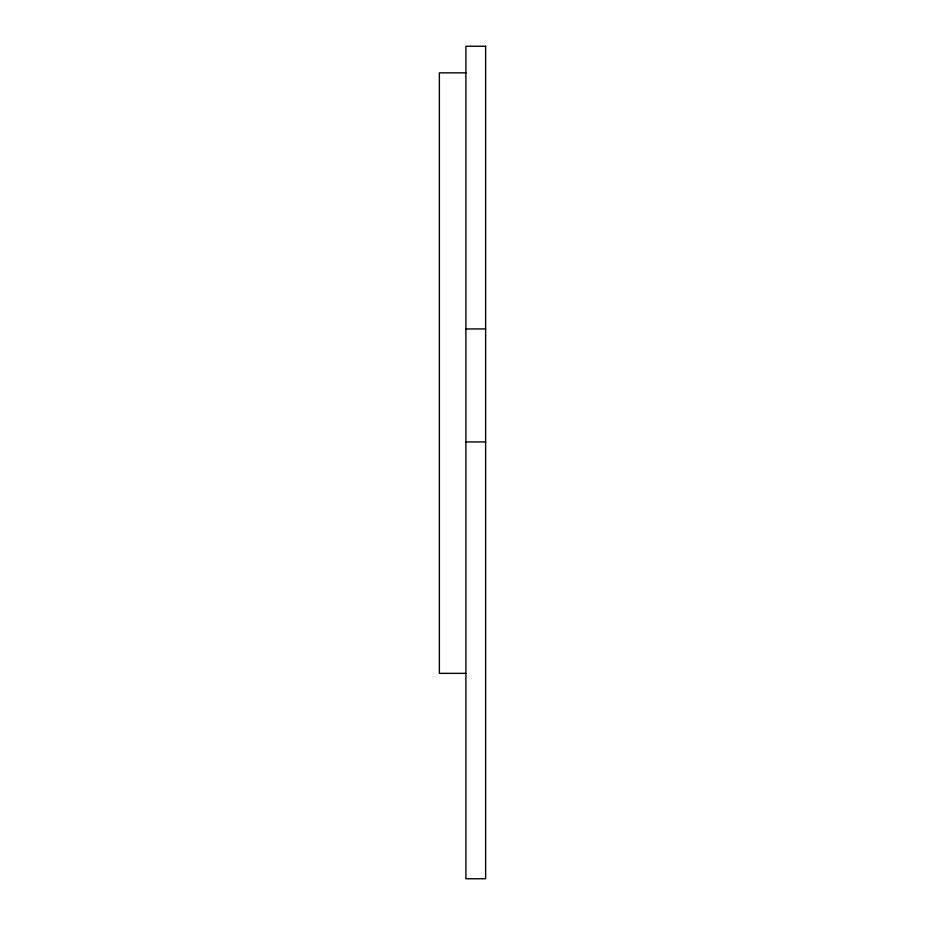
<?xml version="1.0" encoding="UTF-8"?>
<svg xmlns="http://www.w3.org/2000/svg" width="925" height="925" viewBox="0 0 925 925"><rect width="100%" height="100%" fill="white"/><g stroke="black" fill="none" stroke-linecap="round" stroke-linejoin="round"><path stroke-width="1.39" d="M465.911 72.855L439.375 72.855L439.375 673.354L465.911 673.354M465.911 328.942L485.625 328.942M465.911 441.919L485.625 441.919M485.625 46.25L465.911 46.25L465.911 878.75L485.625 878.75L485.625 46.25"/></g></svg>
